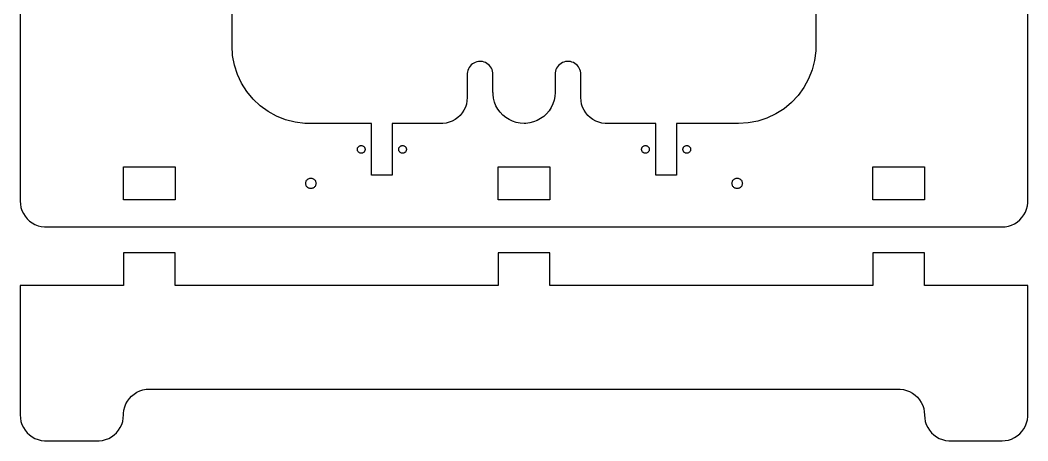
# Model space of a CAD drawing. Header units: metres. Extents: x -400 to 400, y 10 to 553.
# Drawn here: x 10 to 400, y 10 to 172.7 of the extents above; entities that cross this region are included whole.
import ezdxf

# ---------------------------------------------------------------- set-up
doc = ezdxf.new("R2010")
doc.units = ezdxf.units.M

msp = doc.modelspace()

# ---------------------------------------------------------------- linework, layer by layer
for p, q in [((92, 162.7), (92, 392.7)), ((318, 392.7), (318, 162.7)), ((10, 343.7), (10, 102.7)), ((400, 102.7), (400, 343.7)), ((92.2366, 158.94), (92, 162.7)), ((317.941, 160.816), (317.469, 157.079)), ((318, 162.7), (317.941, 162.7)), ((317.941, 162.7), (317.941, 160.816)), ((92.9425, 155.239), (92.2366, 158.94)), ((185.591, 156.082), (185.061, 155.745)), ((186.159, 156.349), (185.591, 156.082)), ((186.757, 156.543), (186.159, 156.349)), ((187.373, 156.661), (186.757, 156.543)), ((188, 156.7), (187.373, 156.661)), ((188, 156.69), (188, 156.7)), ((188.314, 156.69), (188, 156.69)), ((188.937, 156.611), (188.314, 156.69)), ((189.545, 156.455), (188.937, 156.611)), ((190.129, 156.224), (189.545, 156.455)), ((190.679, 155.922), (190.129, 156.224)), ((219.871, 156.224), (219.321, 155.922)), ((220.455, 156.455), (219.871, 156.224)), ((221.063, 156.611), (220.455, 156.455)), ((221.686, 156.69), (221.063, 156.611)), ((222.314, 156.69), (221.686, 156.69)), ((222.937, 156.611), (222.314, 156.69)), ((223.545, 156.455), (222.937, 156.611)), ((224.129, 156.224), (223.545, 156.455)), ((224.679, 155.922), (224.129, 156.224)), ((317.469, 157.079), (316.532, 153.429)), ((94.1067, 151.656), (92.9425, 155.239)), ((183.089, 152.637), (183.01, 152.014)), ((183.245, 153.245), (183.089, 152.637)), ((183.476, 153.829), (183.245, 153.245)), ((183.778, 154.379), (183.476, 153.829)), ((184.147, 154.887), (183.778, 154.379)), ((184.577, 155.345), (184.147, 154.887)), ((185.061, 155.745), (184.577, 155.345)), ((191.187, 155.553), (190.679, 155.922)), ((191.645, 155.123), (191.187, 155.553)), ((192.045, 154.639), (191.645, 155.123)), ((192.382, 154.109), (192.045, 154.639)), ((192.649, 153.541), (192.382, 154.109)), ((192.843, 152.943), (192.649, 153.541)), ((192.961, 152.327), (192.843, 152.943)), ((193, 151.7), (192.961, 152.327)), ((217.039, 152.327), (217, 151.7)), ((217.157, 152.943), (217.039, 152.327)), ((217.351, 153.541), (217.157, 152.943)), ((217.618, 154.109), (217.351, 153.541)), ((217.955, 154.639), (217.618, 154.109)), ((218.355, 155.123), (217.955, 154.639)), ((218.813, 155.553), (218.355, 155.123)), ((219.321, 155.922), (218.813, 155.553)), ((225.187, 155.553), (224.679, 155.922)), ((225.645, 155.123), (225.187, 155.553)), ((226.045, 154.639), (225.645, 155.123)), ((226.382, 154.109), (226.045, 154.639)), ((226.649, 153.541), (226.382, 154.109)), ((226.843, 152.943), (226.649, 153.541)), ((226.961, 152.327), (226.843, 152.943)), ((227, 151.7), (226.961, 152.327)), ((316.532, 153.429), (315.145, 149.927)), ((95.7108, 148.247), (94.1067, 151.656)), ((97.7295, 145.066), (95.7108, 148.247)), ((183.01, 151.7), (183, 151.7)), ((183, 151.7), (183, 142.7)), ((183.01, 152.014), (183.01, 151.7)), ((193, 144.7), (193, 151.7)), ((217, 151.7), (217, 144.7)), ((227, 142.7), (227, 151.7)), ((315.145, 149.927), (313.33, 146.625)), ((100.131, 142.164), (97.7295, 145.066)), ((193.024, 144.7), (193, 144.7)), ((193.024, 143.947), (193.024, 144.7)), ((217, 144.7), (216.905, 143.196)), ((313.33, 146.625), (311.115, 143.577)), ((102.877, 139.585), (100.131, 142.164)), ((182.921, 141.447), (182.686, 140.213)), ((183, 142.7), (182.921, 141.447)), ((193.213, 142.451), (193.024, 143.947)), ((193.587, 140.992), (193.213, 142.451)), ((194.142, 139.591), (193.587, 140.992)), ((216.623, 141.716), (216.157, 140.283)), ((216.905, 143.196), (216.623, 141.716)), ((227.079, 141.447), (227, 142.7)), ((227.314, 140.213), (227.079, 141.447)), ((308.536, 140.831), (305.634, 138.429)), ((311.115, 143.577), (308.536, 140.831)), ((105.925, 137.37), (102.877, 139.585)), ((109.227, 135.555), (105.925, 137.37)), ((181.09, 136.822), (180.29, 135.855)), ((181.763, 137.882), (181.09, 136.822)), ((182.298, 139.019), (181.763, 137.882)), ((182.686, 140.213), (182.298, 139.019)), ((194.868, 138.27), (194.142, 139.591)), ((195.754, 137.051), (194.868, 138.27)), ((196.785, 135.952), (195.754, 137.051)), ((214.708, 137.647), (213.748, 136.485)), ((215.516, 138.919), (214.708, 137.647)), ((216.157, 140.283), (215.516, 138.919)), ((227.702, 139.019), (227.314, 140.213)), ((228.237, 137.882), (227.702, 139.019)), ((228.91, 136.822), (228.237, 137.882)), ((229.71, 135.855), (228.91, 136.822)), ((305.634, 138.429), (302.453, 136.411)), ((112.729, 134.168), (109.227, 135.555)), ((116.379, 133.231), (112.729, 134.168)), ((120.116, 132.759), (116.379, 133.231)), ((122, 132.759), (120.116, 132.759)), ((122, 132.7), (122, 132.759)), ((146, 132.7), (122, 132.7)), ((146, 112.7), (146, 132.7)), ((173, 132.7), (154, 132.7)), ((154, 132.7), (154, 112.7)), ((173.628, 132.72), (173, 132.72)), ((173, 132.72), (173, 132.7)), ((174.874, 132.877), (173.628, 132.72)), ((176.09, 133.189), (174.874, 132.877)), ((177.258, 133.652), (176.09, 133.189)), ((178.358, 134.257), (177.258, 133.652)), ((179.374, 134.995), (178.358, 134.257)), ((180.29, 135.855), (179.374, 134.995)), ((197.947, 134.992), (196.785, 135.952)), ((199.219, 134.184), (197.947, 134.992)), ((200.583, 133.543), (199.219, 134.184)), ((202.016, 133.077), (200.583, 133.543)), ((203.496, 132.795), (202.016, 133.077)), ((205, 132.7), (203.496, 132.795)), ((205.753, 132.724), (205, 132.724)), ((205, 132.724), (205, 132.7)), ((207.249, 132.913), (205.753, 132.724)), ((208.708, 133.287), (207.249, 132.913)), ((210.109, 133.842), (208.708, 133.287)), ((211.43, 134.568), (210.109, 133.842)), ((212.649, 135.454), (211.43, 134.568)), ((213.748, 136.485), (212.649, 135.454)), ((230.626, 134.995), (229.71, 135.855)), ((231.642, 134.257), (230.626, 134.995)), ((232.742, 133.652), (231.642, 134.257)), ((233.91, 133.189), (232.742, 133.652)), ((235.126, 132.877), (233.91, 133.189)), ((236.372, 132.72), (235.126, 132.877)), ((237, 132.72), (236.372, 132.72)), ((237, 132.7), (237, 132.72)), ((256, 132.7), (237, 132.7)), ((256, 112.7), (256, 132.7)), ((288, 132.7), (264, 132.7)), ((264, 132.7), (264, 112.7)), ((291.76, 132.937), (288, 132.7)), ((295.461, 133.642), (291.76, 132.937)), ((299.044, 134.807), (295.461, 133.642)), ((302.453, 136.411), (299.044, 134.807)), ((140.5, 122.7), (140.512, 122.888)), ((140.512, 122.512), (140.5, 122.7)), ((140.512, 122.888), (140.547, 123.073)), ((140.547, 122.327), (140.512, 122.512)), ((140.547, 123.073), (140.605, 123.252)), ((140.605, 122.148), (140.547, 122.327)), ((140.605, 123.252), (140.686, 123.423)), ((140.686, 121.977), (140.605, 122.148)), ((140.686, 123.423), (140.786, 123.582)), ((140.786, 121.818), (140.686, 121.977)), ((140.786, 123.582), (140.907, 123.727)), ((140.907, 121.673), (140.786, 121.818)), ((140.907, 123.727), (141.044, 123.856)), ((141.044, 121.544), (140.907, 121.673)), ((141.044, 123.856), (141.196, 123.966)), ((141.196, 121.434), (141.044, 121.544)), ((141.196, 123.966), (141.361, 124.057)), ((141.361, 121.343), (141.196, 121.434)), ((141.361, 124.057), (141.536, 124.127)), ((141.536, 121.273), (141.361, 121.343)), ((141.536, 124.127), (141.719, 124.173)), ((141.719, 121.227), (141.536, 121.273)), ((141.719, 124.173), (141.906, 124.197)), ((141.906, 121.203), (141.719, 121.227)), ((141.906, 124.197), (142.094, 124.197)), ((142.094, 121.203), (141.906, 121.203)), ((142.094, 124.197), (142.281, 124.173)), ((142.281, 121.227), (142.094, 121.203)), ((142.281, 124.173), (142.464, 124.127)), ((142.464, 121.273), (142.281, 121.227)), ((142.464, 124.127), (142.639, 124.057)), ((142.639, 121.343), (142.464, 121.273)), ((142.639, 124.057), (142.804, 123.966)), ((142.804, 121.434), (142.639, 121.343)), ((142.804, 123.966), (142.956, 123.856)), ((142.956, 121.544), (142.804, 121.434)), ((142.956, 123.856), (143.093, 123.727)), ((143.093, 121.673), (142.956, 121.544)), ((143.093, 123.727), (143.214, 123.582)), ((143.214, 121.818), (143.093, 121.673)), ((143.214, 123.582), (143.314, 123.423)), ((143.314, 121.977), (143.214, 121.818)), ((143.314, 123.423), (143.395, 123.252)), ((143.395, 122.148), (143.314, 121.977)), ((143.395, 123.252), (143.453, 123.073)), ((143.453, 122.327), (143.395, 122.148)), ((143.453, 123.073), (143.488, 122.888)), ((143.488, 122.512), (143.453, 122.327)), ((143.488, 122.888), (143.5, 122.7)), ((143.5, 122.7), (143.488, 122.512)), ((156.5, 122.7), (156.512, 122.888)), ((156.512, 122.512), (156.5, 122.7)), ((156.512, 122.888), (156.547, 123.073)), ((156.547, 122.327), (156.512, 122.512)), ((156.547, 123.073), (156.605, 123.252)), ((156.605, 122.148), (156.547, 122.327)), ((156.605, 123.252), (156.686, 123.423)), ((156.686, 121.977), (156.605, 122.148)), ((156.686, 123.423), (156.786, 123.582)), ((156.786, 121.818), (156.686, 121.977)), ((156.786, 123.582), (156.907, 123.727)), ((156.907, 121.673), (156.786, 121.818)), ((156.907, 123.727), (157.044, 123.856)), ((157.044, 121.544), (156.907, 121.673)), ((157.044, 123.856), (157.196, 123.966)), ((157.196, 121.434), (157.044, 121.544)), ((157.196, 123.966), (157.361, 124.057)), ((157.361, 121.343), (157.196, 121.434)), ((157.361, 124.057), (157.536, 124.127)), ((157.536, 121.273), (157.361, 121.343)), ((157.536, 124.127), (157.719, 124.173)), ((157.719, 121.227), (157.536, 121.273)), ((157.719, 124.173), (157.906, 124.197)), ((157.906, 121.203), (157.719, 121.227)), ((157.906, 124.197), (158.094, 124.197)), ((158.094, 121.203), (157.906, 121.203)), ((158.094, 124.197), (158.281, 124.173)), ((158.281, 121.227), (158.094, 121.203)), ((158.281, 124.173), (158.464, 124.127)), ((158.464, 121.273), (158.281, 121.227)), ((158.464, 124.127), (158.639, 124.057)), ((158.639, 121.343), (158.464, 121.273)), ((158.639, 124.057), (158.804, 123.966)), ((158.804, 121.434), (158.639, 121.343)), ((158.804, 123.966), (158.956, 123.856)), ((158.956, 121.544), (158.804, 121.434)), ((158.956, 123.856), (159.093, 123.727)), ((159.093, 121.673), (158.956, 121.544)), ((159.093, 123.727), (159.214, 123.582)), ((159.214, 121.818), (159.093, 121.673)), ((159.214, 123.582), (159.314, 123.423)), ((159.314, 121.977), (159.214, 121.818)), ((159.314, 123.423), (159.395, 123.252)), ((159.395, 122.148), (159.314, 121.977)), ((159.395, 123.252), (159.453, 123.073)), ((159.453, 122.327), (159.395, 122.148)), ((159.453, 123.073), (159.488, 122.888)), ((159.488, 122.512), (159.453, 122.327)), ((159.488, 122.888), (159.5, 122.7)), ((159.5, 122.7), (159.488, 122.512)), ((250.5, 122.7), (250.512, 122.888)), ((250.512, 122.512), (250.5, 122.7)), ((250.512, 122.888), (250.547, 123.073)), ((250.547, 122.327), (250.512, 122.512)), ((250.547, 123.073), (250.605, 123.252)), ((250.605, 122.148), (250.547, 122.327)), ((250.605, 123.252), (250.686, 123.423)), ((250.686, 121.977), (250.605, 122.148)), ((250.686, 123.423), (250.786, 123.582)), ((250.786, 121.818), (250.686, 121.977)), ((250.786, 123.582), (250.907, 123.727)), ((250.907, 121.673), (250.786, 121.818)), ((250.907, 123.727), (251.044, 123.856)), ((251.044, 121.544), (250.907, 121.673)), ((251.044, 123.856), (251.196, 123.966)), ((251.196, 121.434), (251.044, 121.544)), ((251.196, 123.966), (251.361, 124.057)), ((251.361, 121.343), (251.196, 121.434)), ((251.361, 124.057), (251.536, 124.127)), ((251.536, 121.273), (251.361, 121.343)), ((251.536, 124.127), (251.719, 124.173)), ((251.719, 121.227), (251.536, 121.273)), ((251.719, 124.173), (251.906, 124.197)), ((251.906, 121.203), (251.719, 121.227)), ((251.906, 124.197), (252.094, 124.197)), ((252.094, 121.203), (251.906, 121.203)), ((252.094, 124.197), (252.281, 124.173)), ((252.281, 121.227), (252.094, 121.203)), ((252.281, 124.173), (252.464, 124.127)), ((252.464, 121.273), (252.281, 121.227)), ((252.464, 124.127), (252.639, 124.057)), ((252.639, 121.343), (252.464, 121.273)), ((252.639, 124.057), (252.804, 123.966)), ((252.804, 121.434), (252.639, 121.343)), ((252.804, 123.966), (252.956, 123.856)), ((252.956, 121.544), (252.804, 121.434)), ((252.956, 123.856), (253.093, 123.727)), ((253.093, 121.673), (252.956, 121.544)), ((253.093, 123.727), (253.214, 123.582)), ((253.214, 121.818), (253.093, 121.673)), ((253.214, 123.582), (253.314, 123.423)), ((253.314, 121.977), (253.214, 121.818)), ((253.314, 123.423), (253.395, 123.252)), ((253.395, 122.148), (253.314, 121.977)), ((253.395, 123.252), (253.453, 123.073)), ((253.453, 122.327), (253.395, 122.148)), ((253.453, 123.073), (253.488, 122.888)), ((253.488, 122.512), (253.453, 122.327)), ((253.488, 122.888), (253.5, 122.7)), ((253.5, 122.7), (253.488, 122.512)), ((266.5, 122.7), (266.512, 122.888)), ((266.512, 122.512), (266.5, 122.7)), ((266.512, 122.888), (266.547, 123.073)), ((266.547, 122.327), (266.512, 122.512)), ((266.547, 123.073), (266.605, 123.252)), ((266.605, 122.148), (266.547, 122.327)), ((266.605, 123.252), (266.686, 123.423)), ((266.686, 121.977), (266.605, 122.148)), ((266.686, 123.423), (266.786, 123.582)), ((266.786, 121.818), (266.686, 121.977)), ((266.786, 123.582), (266.907, 123.727)), ((266.907, 121.673), (266.786, 121.818)), ((266.907, 123.727), (267.044, 123.856)), ((267.044, 121.544), (266.907, 121.673)), ((267.044, 123.856), (267.196, 123.966)), ((267.196, 121.434), (267.044, 121.544)), ((267.196, 123.966), (267.361, 124.057)), ((267.361, 121.343), (267.196, 121.434)), ((267.361, 124.057), (267.536, 124.127)), ((267.536, 121.273), (267.361, 121.343)), ((267.536, 124.127), (267.719, 124.173)), ((267.719, 121.227), (267.536, 121.273)), ((267.719, 124.173), (267.906, 124.197)), ((267.906, 121.203), (267.719, 121.227)), ((267.906, 124.197), (268.094, 124.197)), ((268.094, 121.203), (267.906, 121.203)), ((268.094, 124.197), (268.281, 124.173)), ((268.281, 121.227), (268.094, 121.203)), ((268.281, 124.173), (268.464, 124.127)), ((268.464, 121.273), (268.281, 121.227)), ((268.464, 124.127), (268.639, 124.057)), ((268.639, 121.343), (268.464, 121.273)), ((268.639, 124.057), (268.804, 123.966)), ((268.804, 121.434), (268.639, 121.343)), ((268.804, 123.966), (268.956, 123.856)), ((268.956, 121.544), (268.804, 121.434)), ((268.956, 123.856), (269.093, 123.727)), ((269.093, 121.673), (268.956, 121.544)), ((269.093, 123.727), (269.214, 123.582)), ((269.214, 121.818), (269.093, 121.673)), ((269.214, 123.582), (269.314, 123.423)), ((269.314, 121.977), (269.214, 121.818)), ((269.314, 123.423), (269.395, 123.252)), ((269.395, 122.148), (269.314, 121.977)), ((269.395, 123.252), (269.453, 123.073)), ((269.453, 122.327), (269.395, 122.148)), ((269.453, 123.073), (269.488, 122.888)), ((269.488, 122.512), (269.453, 122.327)), ((269.488, 122.888), (269.5, 122.7)), ((269.5, 122.7), (269.488, 122.512)), ((50, 103.2), (50, 115.9)), ((50, 115.9), (70, 115.9)), ((70, 115.9), (70, 103.2)), ((195, 103.2), (195, 115.9)), ((195, 115.9), (215, 115.9)), ((215, 115.9), (215, 103.2)), ((340, 103.2), (340, 115.9)), ((340, 115.9), (360, 115.9)), ((360, 115.9), (360, 103.2)), ((120.5, 109.55), (120.516, 109.801)), ((120.516, 109.299), (120.5, 109.55)), ((120.516, 109.801), (120.563, 110.047)), ((120.563, 109.053), (120.516, 109.299)), ((120.563, 110.047), (120.64, 110.286)), ((120.64, 110.286), (120.747, 110.514)), ((120.747, 110.514), (120.882, 110.726)), ((120.882, 110.726), (121.042, 110.919)), ((121.042, 110.919), (121.225, 111.091)), ((121.225, 111.091), (121.428, 111.239)), ((121.428, 111.239), (121.648, 111.36)), ((121.648, 111.36), (121.882, 111.452)), ((121.882, 111.452), (122.125, 111.515)), ((122.125, 111.515), (122.374, 111.546)), ((122.374, 111.546), (122.626, 111.546)), ((122.626, 111.546), (122.875, 111.515)), ((122.875, 111.515), (123.118, 111.452)), ((123.118, 111.452), (123.352, 111.36)), ((123.352, 111.36), (123.572, 111.239)), ((123.572, 111.239), (123.775, 111.091)), ((123.775, 111.091), (123.958, 110.919)), ((123.958, 110.919), (124.118, 110.726)), ((124.118, 110.726), (124.253, 110.514)), ((124.253, 110.514), (124.36, 110.286)), ((124.36, 110.286), (124.437, 110.047)), ((124.437, 110.047), (124.484, 109.801)), ((124.484, 109.299), (124.437, 109.053)), ((124.484, 109.801), (124.5, 109.55)), ((124.5, 109.55), (124.484, 109.299)), ((154, 112.7), (146, 112.7)), ((264, 112.7), (256, 112.7)), ((285.5, 109.55), (285.516, 109.801)), ((285.516, 109.299), (285.5, 109.55)), ((285.516, 109.801), (285.563, 110.047)), ((285.563, 109.053), (285.516, 109.299)), ((285.563, 110.047), (285.64, 110.286)), ((285.64, 110.286), (285.747, 110.514)), ((285.747, 110.514), (285.882, 110.726)), ((285.882, 110.726), (286.042, 110.919)), ((286.042, 110.919), (286.225, 111.091)), ((286.225, 111.091), (286.428, 111.239)), ((286.428, 111.239), (286.648, 111.36)), ((286.648, 111.36), (286.882, 111.452)), ((286.882, 111.452), (287.125, 111.515)), ((287.125, 111.515), (287.374, 111.546)), ((287.374, 111.546), (287.626, 111.546)), ((287.626, 111.546), (287.875, 111.515)), ((287.875, 111.515), (288.118, 111.452)), ((288.118, 111.452), (288.352, 111.36)), ((288.352, 111.36), (288.572, 111.239)), ((288.572, 111.239), (288.775, 111.091)), ((288.775, 111.091), (288.958, 110.919)), ((288.958, 110.919), (289.118, 110.726)), ((289.118, 110.726), (289.253, 110.514)), ((289.253, 110.514), (289.36, 110.286)), ((289.36, 110.286), (289.437, 110.047)), ((289.437, 110.047), (289.484, 109.801)), ((289.484, 109.299), (289.437, 109.053)), ((289.484, 109.801), (289.5, 109.55)), ((289.5, 109.55), (289.484, 109.299)), ((120.64, 108.814), (120.563, 109.053)), ((120.747, 108.586), (120.64, 108.814)), ((120.882, 108.374), (120.747, 108.586)), ((121.042, 108.181), (120.882, 108.374)), ((121.225, 108.009), (121.042, 108.181)), ((121.428, 107.861), (121.225, 108.009)), ((121.648, 107.74), (121.428, 107.861)), ((121.882, 107.648), (121.648, 107.74)), ((122.125, 107.585), (121.882, 107.648)), ((122.374, 107.554), (122.125, 107.585)), ((122.626, 107.554), (122.374, 107.554)), ((122.875, 107.585), (122.626, 107.554)), ((123.118, 107.648), (122.875, 107.585)), ((123.352, 107.74), (123.118, 107.648)), ((123.572, 107.861), (123.352, 107.74)), ((123.775, 108.009), (123.572, 107.861)), ((123.958, 108.181), (123.775, 108.009)), ((124.118, 108.374), (123.958, 108.181)), ((124.253, 108.586), (124.118, 108.374)), ((124.36, 108.814), (124.253, 108.586)), ((124.437, 109.053), (124.36, 108.814)), ((285.64, 108.814), (285.563, 109.053)), ((285.747, 108.586), (285.64, 108.814)), ((285.882, 108.374), (285.747, 108.586)), ((286.042, 108.181), (285.882, 108.374)), ((286.225, 108.009), (286.042, 108.181)), ((286.428, 107.861), (286.225, 108.009)), ((286.648, 107.74), (286.428, 107.861)), ((286.882, 107.648), (286.648, 107.74)), ((287.125, 107.585), (286.882, 107.648)), ((287.374, 107.554), (287.125, 107.585)), ((287.626, 107.554), (287.374, 107.554)), ((287.875, 107.585), (287.626, 107.554)), ((288.118, 107.648), (287.875, 107.585)), ((288.352, 107.74), (288.118, 107.648)), ((288.572, 107.861), (288.352, 107.74)), ((288.775, 108.009), (288.572, 107.861)), ((288.958, 108.181), (288.775, 108.009)), ((289.118, 108.374), (288.958, 108.181)), ((289.253, 108.586), (289.118, 108.374)), ((289.36, 108.814), (289.253, 108.586)), ((289.437, 109.053), (289.36, 108.814)), ((10, 102.7), (10.0788, 101.447)), ((10.0788, 101.447), (10.3142, 100.213)), ((70, 103.2), (50, 103.2)), ((215, 103.2), (195, 103.2)), ((360, 103.2), (340, 103.2)), ((399.823, 100.826), (399.98, 102.072)), ((399.98, 102.072), (399.98, 102.7)), ((399.98, 102.7), (400, 102.7)), ((10.3142, 100.213), (10.7022, 99.0187)), ((10.7022, 99.0187), (11.2369, 97.8824)), ((11.2369, 97.8824), (11.9098, 96.8221)), ((398.443, 97.3417), (399.048, 98.4422)), ((399.048, 98.4422), (399.511, 99.6098)), ((399.511, 99.6098), (399.823, 100.826)), ((11.9098, 96.8221), (12.7103, 95.8545)), ((12.7103, 95.8545), (13.6257, 94.9949)), ((13.6257, 94.9949), (14.6417, 94.2567)), ((14.6417, 94.2567), (15.7422, 93.6517)), ((15.7422, 93.6517), (16.9098, 93.1894)), ((393.681, 93.4022), (394.818, 93.9369)), ((394.818, 93.9369), (395.878, 94.6098)), ((395.878, 94.6098), (396.845, 95.4103)), ((396.845, 95.4103), (397.705, 96.3257)), ((397.705, 96.3257), (398.443, 97.3417)), ((16.9098, 93.1894), (18.1262, 92.8771)), ((18.1262, 92.8771), (19.3721, 92.7197)), ((19.3721, 92.7197), (20, 92.7197)), ((20, 92.7197), (20, 92.7)), ((20, 92.7), (390, 92.7)), ((390, 92.7), (391.253, 92.7788)), ((391.253, 92.7788), (392.487, 93.0141)), ((392.487, 93.0141), (393.681, 93.4022)), ((70, 82.7), (50, 82.7)), ((50, 82.7), (50, 70)), ((70, 70), (70, 82.7)), ((215, 82.7), (195, 82.7)), ((195, 82.7), (195, 70)), ((215, 70), (215, 82.7)), ((360, 82.7), (340, 82.7)), ((340, 82.7), (340, 70)), ((360, 70), (360, 82.7)), ((50, 70), (10, 70)), ((10, 70), (10, 20)), ((195, 70), (70, 70)), ((340, 70), (215, 70)), ((400, 70), (360, 70)), ((400, 20), (400, 70)), ((53.1545, 27.2897), (54.1221, 28.0902)), ((54.1221, 28.0902), (55.1824, 28.7631)), ((55.1824, 28.7631), (56.3187, 29.2978)), ((56.3187, 29.2978), (57.5131, 29.6858)), ((57.5131, 29.6858), (58.7467, 29.9212)), ((58.7467, 29.9212), (60, 30)), ((60, 30), (350, 30)), ((350, 30), (350, 29.9803)), ((350, 29.9803), (350.628, 29.9803)), ((350.628, 29.9803), (351.874, 29.8229)), ((351.874, 29.8229), (353.09, 29.5106)), ((353.09, 29.5106), (354.258, 29.0483)), ((354.258, 29.0483), (355.358, 28.4433)), ((355.358, 28.4433), (356.374, 27.7051)), ((356.374, 27.7051), (357.29, 26.8455)), ((50.4894, 23.0902), (50.9517, 24.2578)), ((50.9517, 24.2578), (51.5567, 25.3583)), ((51.5567, 25.3583), (52.2949, 26.3743)), ((52.2949, 26.3743), (53.1545, 27.2897)), ((357.29, 26.8455), (358.09, 25.8779)), ((358.09, 25.8779), (358.763, 24.8176)), ((358.763, 24.8176), (359.298, 23.6813)), ((359.298, 23.6813), (359.686, 22.4869)), ((10, 20), (10.0788, 18.7467)), ((49.9212, 18.7467), (50, 20)), ((50, 20), (50.0197, 20)), ((50.0197, 20.6279), (50.1771, 21.8738)), ((50.0197, 20), (50.0197, 20.6279)), ((50.1771, 21.8738), (50.4894, 23.0902)), ((359.686, 22.4869), (359.921, 21.2533)), ((359.921, 21.2533), (360.079, 18.7467)), ((399.98, 19.3721), (399.98, 20)), ((399.98, 20), (400, 20)), ((10.0788, 18.7467), (10.3142, 17.5131)), ((10.3142, 17.5131), (10.7022, 16.3187)), ((10.7022, 16.3187), (11.2369, 15.1824)), ((48.7631, 15.1824), (49.2978, 16.3187)), ((49.2978, 16.3187), (49.6858, 17.5131)), ((49.6858, 17.5131), (49.9212, 18.7467)), ((360.079, 18.7467), (360.314, 17.5131)), ((360.314, 17.5131), (360.702, 16.3187)), ((360.702, 16.3187), (361.237, 15.1824)), ((398.443, 14.6417), (399.048, 15.7422)), ((399.048, 15.7422), (399.511, 16.9098)), ((399.511, 16.9098), (399.823, 18.1262)), ((399.823, 18.1262), (399.98, 19.3721)), ((11.2369, 15.1824), (11.9098, 14.1221)), ((11.9098, 14.1221), (12.7103, 13.1545)), ((12.7103, 13.1545), (13.6257, 12.2949)), ((13.6257, 12.2949), (14.6417, 11.5567)), ((45.3583, 11.5567), (46.3743, 12.2949)), ((46.3743, 12.2949), (47.2897, 13.1545)), ((47.2897, 13.1545), (48.0902, 14.1221)), ((48.0902, 14.1221), (48.7631, 15.1824)), ((361.237, 15.1824), (361.91, 14.1221)), ((361.91, 14.1221), (362.71, 13.1545)), ((362.71, 13.1545), (363.626, 12.2949)), ((363.626, 12.2949), (364.642, 11.5567)), ((394.818, 11.2369), (395.878, 11.9098)), ((395.878, 11.9098), (396.845, 12.7103)), ((396.845, 12.7103), (397.705, 13.6257)), ((397.705, 13.6257), (398.443, 14.6417)), ((14.6417, 11.5567), (15.7422, 10.9517)), ((15.7422, 10.9517), (16.9098, 10.4894)), ((16.9098, 10.4894), (18.1262, 10.1771)), ((18.1262, 10.1771), (19.3721, 10.0197)), ((19.3721, 10.0197), (20, 10.0197)), ((20, 10.0197), (20, 10)), ((20, 10), (40, 10)), ((40, 10.0197), (40.6279, 10.0197)), ((40, 10), (40, 10.0197)), ((40.6279, 10.0197), (41.8738, 10.1771)), ((41.8738, 10.1771), (43.0902, 10.4894)), ((43.0902, 10.4894), (44.2578, 10.9517)), ((44.2578, 10.9517), (45.3583, 11.5567)), ((364.642, 11.5567), (365.742, 10.9517)), ((365.742, 10.9517), (366.91, 10.4894)), ((366.91, 10.4894), (368.126, 10.1771)), ((368.126, 10.1771), (369.372, 10.0197)), ((369.372, 10.0197), (370, 10.0197)), ((370, 10.0197), (370, 10)), ((370, 10), (390, 10)), ((390, 10), (391.253, 10.0788)), ((391.253, 10.0788), (392.487, 10.3141)), ((392.487, 10.3141), (393.681, 10.7022)), ((393.681, 10.7022), (394.818, 11.2369))]:
    msp.add_line(p, q)

doc.saveas('drawing.dxf')
